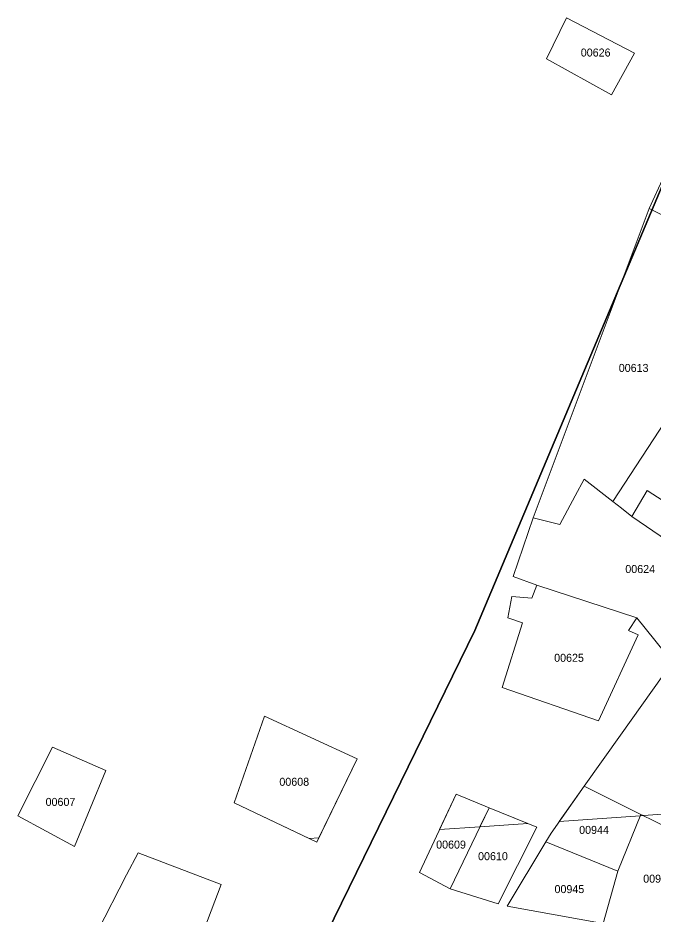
# Model space of a CAD drawing. Header units: metres. Extents: x 245225 to 248406, y 1633796 to 1637634.
# Drawn here: x 246622.8 to 246742.2, y 1636206.3 to 1636374.6 of the extents above; entities that cross this region are included whole.
import ezdxf
from ezdxf.enums import TextEntityAlignment as Align

# ---------------------------------------------------------------- set-up
doc = ezdxf.new("R2010")
doc.units = ezdxf.units.M
doc.header["$MEASUREMENT"] = 0
doc.layers.add('historique_numero_parcelle', color=7, linetype='Continuous')
doc.layers.add('limites_sections', color=7, linetype='Continuous')
doc.layers.add('LIMITES_PARCELLES', color=7, linetype='Continuous', lineweight=0, true_color=0xffffff)
doc.styles.add('Style-FANCY', font='FANCY.shx')

msp = doc.modelspace()

# ---------------------------------------------------------------- linework, layer by layer
at = {"layer": 'limites_parcelles', "flags": 128}
for points in [[(246755.697, 1636340.2), (246760.48, 1636338.069), (246756.623, 1636331.072), (246741.145, 1636338.877), (246743.923, 1636344.962), (246755.697, 1636340.2)], [(246719.369, 1636280.92), (246741.145, 1636338.877), (246756.623, 1636331.072), (246758.177, 1636327.815), (246757.516, 1636323.318), (246754.738, 1636316.835), (246752.886, 1636312.205), (246748.917, 1636306.516), (246745.213, 1636300.563), (246734.343, 1636283.981), (246728.974, 1636288.143), (246727.228, 1636285.047), (246724.37, 1636279.65), (246719.369, 1636280.92)], [(246761.186, 1636308.418), (246757.615, 1636303.224), (246752.588, 1636296.742), (246746.833, 1636285.127), (246745.71, 1636282.858), (246740.721, 1636286), (246737.864, 1636281.158), (246735.94, 1636282.743), (246734.343, 1636283.981), (246745.213, 1636300.563), (246748.917, 1636306.516), (246752.886, 1636312.205), (246761.186, 1636308.418)], [(246737.864, 1636281.158), (246749.849, 1636272.977), (246755.007, 1636269.457), (246762.146, 1636264.232), (246749.413, 1636248.985), (246738.83, 1636262.148), (246720.084, 1636268.299), (246715.639, 1636269.887), (246719.369, 1636280.92), (246724.37, 1636279.65), (246727.228, 1636285.047), (246728.974, 1636288.143), (246734.343, 1636283.981), (246735.94, 1636282.743), (246737.864, 1636281.158)], [(246745.71, 1636282.858), (246753.911, 1636277.692), (246749.849, 1636272.977), (246737.864, 1636281.158), (246740.721, 1636286), (246745.71, 1636282.858)], [(246738.83, 1636262.148), (246737.242, 1636259.766), (246739.094, 1636258.973), (246731.62, 1636242.899), (246713.575, 1636249.091), (246717.385, 1636261.235), (246714.607, 1636262.187), (246715.401, 1636266.156), (246719.131, 1636265.839), (246720.084, 1636268.299), (246738.83, 1636262.148)], [(246759.877, 1636230.252), (246754.656, 1636217.794), (246742.109, 1636224.056), (246739.533, 1636225.342), (246728.966, 1636230.616), (246735.777, 1636240.204), (246743.764, 1636251.445), (246751.384, 1636245.81), (246753.735, 1636243.763), (246763.052, 1636235.65), (246759.877, 1636230.252)], [(246739.533, 1636225.342), (246735.226, 1636214.679), (246721.734, 1636220.174), (246722.73, 1636221.838), (246728.966, 1636230.616), (246739.533, 1636225.342)], [(246754.656, 1636217.794), (246753.465, 1636214.953), (246748.082, 1636202.111), (246732.476, 1636204.922), (246735.226, 1636214.679), (246739.533, 1636225.342), (246742.109, 1636224.056), (246754.656, 1636217.794)], [(246660.929, 1636212.201), (246654.579, 1636195.585), (246637.752, 1636203.417), (246643.149, 1636214), (246645.372, 1636218.128), (246660.929, 1636212.201)]]:
    msp.add_lwpolyline(points, close=True, dxfattribs=at)
at = {"layer": 'limites_parcelles', "color": 0, "flags": 128}
for points in [[(246719.369454, 1636280.919975), (246741.144706, 1636338.87707), (246756.622862, 1636331.071846), (246758.177293, 1636327.81548), (246757.515833, 1636323.317554), (246754.737702, 1636316.83525), (246752.885615, 1636312.205032), (246748.916857, 1636306.516479), (246745.212683, 1636300.563342), (246734.342681, 1636283.981185), (246728.973849, 1636288.143114), (246727.227595, 1636285.047483), (246724.370089, 1636279.649972), (246719.369454, 1636280.919975)], [(246761.185811, 1636308.418226), (246757.615052, 1636303.224394), (246752.587958, 1636296.74209), (246746.833259, 1636285.126858), (246745.709784, 1636282.857836), (246740.721372, 1636285.999985), (246737.863866, 1636281.1581), (246735.939524, 1636282.743309), (246734.342681, 1636283.981185), (246745.212683, 1636300.563342), (246748.916857, 1636306.516479), (246752.885615, 1636312.205032), (246761.185811, 1636308.418226)], [(246738.829598, 1636262.14775), (246737.242094, 1636259.766495), (246739.094181, 1636258.972743), (246731.619687, 1636242.899274), (246713.575068, 1636249.090536), (246717.385076, 1636261.234935), (246714.606945, 1636262.187437), (246715.400697, 1636266.156195), (246719.131329, 1636265.838695), (246720.083831, 1636268.299325), (246738.829598, 1636262.14775)], [(246739.995096, 1636225.111307), (246758.24882, 1636226.366911), (246759.877244, 1636230.252165), (246763.05225, 1636235.649676), (246753.734634, 1636243.762975), (246751.384102, 1636245.809696), (246743.764087, 1636251.445333), (246735.777359, 1636240.203637), (246728.966048, 1636230.616395), (246739.532589, 1636225.342164), (246739.995096, 1636225.111307)], [(246677.422738, 1636220.80719), (246679.222145, 1636220.930964), (246686.382461, 1636235.731256), (246669.02576, 1636243.774605), (246663.340045, 1636227.492913), (246677.422738, 1636220.80719)]]:
    msp.add_lwpolyline(points, close=True, dxfattribs=at)
at = {"layer": 'limites_parcelles', "color": 0}
for points in [[(246738.354292, 1636367.939871), (246734.070707, 1636360.1435), (246721.899849, 1636366.890388), (246725.604023, 1636374.56332)], [(246639.28186, 1636233.565898), (246633.431623, 1636219.302798), (246622.830266, 1636225.087603), (246629.285264, 1636237.918483)], [(246724.287292, 1636224.030826), (246739.423466, 1636225.071986), (246739.532589, 1636225.342164), (246728.966048, 1636230.616395)], [(246701.854595, 1636222.487765), (246709.413891, 1636223.007741), (246711.140896, 1636226.600908), (246704.977218, 1636229.127825)], [(246709.413891, 1636223.007741), (246718.383019, 1636223.624693), (246711.140896, 1636226.600908)], [(246739.423466, 1636225.071986), (246739.995096, 1636225.111307), (246739.532589, 1636225.342164)]]:
    msp.add_3dface(points, dxfattribs=at)
at = {"layer": 'limites_parcelles'}
for points in [[(246738.354, 1636367.94), (246734.071, 1636360.143), (246721.9, 1636366.89), (246725.604, 1636374.563)], [(246686.382, 1636235.731), (246678.837, 1636220.136), (246663.34, 1636227.493), (246669.026, 1636243.775)], [(246639.282, 1636233.566), (246633.432, 1636219.303), (246622.83, 1636225.088), (246629.285, 1636237.918)], [(246711.141, 1636226.601), (246703.833, 1636211.397), (246698.072, 1636214.443), (246704.977, 1636229.128)], [(246720.083, 1636222.926), (246712.801, 1636208.612), (246703.833, 1636211.397), (246711.141, 1636226.601)], [(246735.226, 1636214.679), (246732.476, 1636204.922), (246714.54, 1636208.153), (246721.734, 1636220.174)]]:
    msp.add_3dface(points, dxfattribs=at)
at = {"layer": 'limites_sections', "flags": 128}
for points in [[(246750.715, 1636360.137), (246708.467, 1636259.799), (246673.764, 1636188.884)], [(246673.764, 1636188.884), (246708.467, 1636259.799), (246750.715, 1636360.137)]]:
    msp.add_lwpolyline(points, dxfattribs=at)

# ---------------------------------------------------------------- texts
at = {"layer": 'historique_numero_parcelle', "style": 'Style-FANCY'}
for s, p in [('00626', (246731.096964, 1636368.084858)), ('00613', (246738.215116, 1636308.992688)), ('00624', (246739.446364, 1636271.313328)), ('00625', (246726.107845, 1636254.681022)), ('00608', (246674.609972, 1636231.454095)), ('00607', (246630.798065, 1636227.681025)), ('00944', (246730.79177, 1636222.433139)), ('00609', (246703.991359, 1636219.683878)), ('00610', (246711.847893, 1636217.513172)), ('00946', (246742.796438, 1636213.295637)), ('00945', (246726.17459, 1636211.344935))]:
    msp.add_text(s, height=1.499994, dxfattribs=at).set_placement(p, align=Align.MIDDLE_CENTER)

doc.saveas('drawing.dxf')
